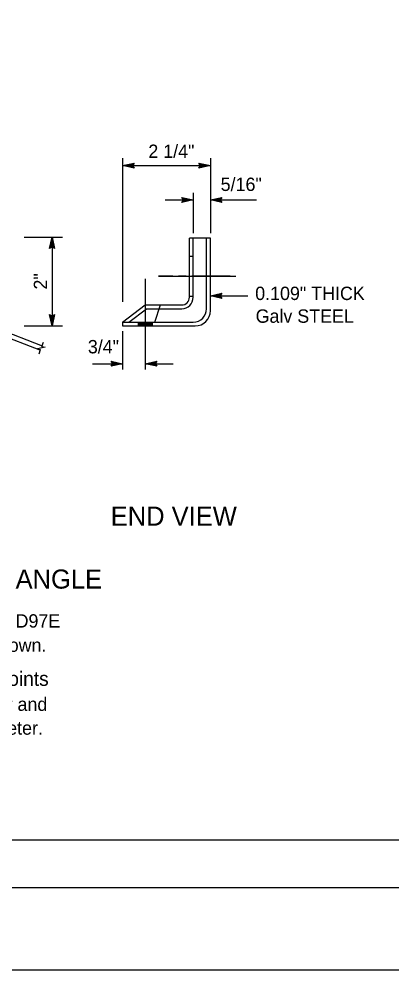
# Model space of a CAD drawing. Extents: x -894 to 866, y -472 to 714.
# Drawn here: x 96 to 291.5, y -472.4 to 25.9 of the extents above; entities that cross this region are included whole.
import ezdxf

# ---------------------------------------------------------------- set-up
doc = ezdxf.new("R2010")
doc.units = 0
for name, color, linetype in [('56 Stage 3 Anno', 7, 'Continuous'), ('57 Undefined', 7, 'Continuous'), ('60 Nongeo Data', 7, 'Continuous'), ('border_PLOTTING-ELEMENTS', 7, 'Continuous'), ('border_rw_22x34_Cut_Lines', 7, 'Continuous'), ('border_SHEET', 7, 'Continuous')]:
    doc.layers.add(name, color=color, linetype=linetype)

msp = doc.modelspace()

# ---------------------------------------------------------------- linework, layer by layer
at = {"layer": '56 Stage 3 Anno'}
for p, q in [((150.32, -47.02), (150.32, -122.31)), ((150.32, -50.96), (156.32, -49.63)), ((156.32, -49.63), (155.52, -50.96)), ((156.32, -49.63), (156.32, -49.63)), ((191.12, -50.96), (190.32, -49.62)), ((190.32, -49.62), (190.32, -49.62)), ((190.32, -49.62), (196.32, -50.96)), ((196.32, -47.02), (196.32, -86.41)), ((150.32, -50.96), (196.32, -50.96)), ((156.32, -52.3), (150.32, -50.96)), ((150.32, -50.96), (150.32, -50.96)), ((156.1, -51.95), (151.7, -50.96)), ((151.71, -50.96), (156.08, -49.99)), ((153.08, -50.96), (155.91, -50.34)), ((155.87, -51.59), (153.08, -50.96)), ((154.46, -50.97), (155.67, -50.7)), ((155.69, -51.24), (154.46, -50.97)), ((155.52, -50.96), (156.32, -52.3)), ((156.32, -52.3), (156.32, -52.3)), ((196.32, -50.96), (190.32, -52.29)), ((190.32, -52.29), (191.12, -50.96)), ((190.32, -52.29), (190.32, -52.29)), ((190.53, -49.98), (194.94, -50.96)), ((194.93, -50.97), (190.55, -51.93)), ((193.56, -50.96), (190.73, -51.59)), ((190.77, -50.34), (193.56, -50.96)), ((190.95, -50.68), (192.17, -50.96)), ((192.17, -50.96), (190.97, -51.23)), ((196.32, -50.96), (196.32, -50.96)), ((172.57, -68.96), (187.32, -68.96)), ((182.09, -68.93), (181.29, -67.59)), ((181.29, -67.59), (181.29, -67.59)), ((181.29, -67.59), (187.29, -68.93)), ((187.29, -68.93), (181.29, -70.26)), ((181.29, -70.26), (182.09, -68.93)), ((181.51, -67.95), (185.91, -68.93)), ((185.9, -68.94), (181.53, -69.9)), ((184.53, -68.93), (181.7, -69.56)), ((181.74, -68.31), (184.53, -68.93)), ((181.92, -68.66), (183.15, -68.93)), ((183.15, -68.93), (181.94, -69.2)), ((187.29, -68.93), (187.29, -68.93)), ((187.32, -65.28), (187.32, -86.41)), ((196.32, -68.96), (202.32, -67.63)), ((202.32, -70.3), (196.32, -68.96)), ((196.32, -68.96), (196.32, -68.96)), ((196.32, -68.96), (220.47, -68.96)), ((202.1, -69.95), (197.7, -68.96)), ((197.71, -68.96), (202.08, -67.99)), ((199.08, -68.96), (201.91, -68.34)), ((201.87, -69.59), (199.08, -68.96)), ((200.46, -68.97), (201.67, -68.7)), ((201.69, -69.24), (200.46, -68.97)), ((202.32, -67.63), (201.52, -68.96)), ((201.52, -68.96), (202.32, -70.3)), ((202.32, -67.63), (202.32, -67.63)), ((181.29, -70.26), (181.29, -70.26)), ((202.32, -70.3), (202.32, -70.3)), ((98.64, -88.39), (118.85, -88.39)), ((112, -94.39), (113.34, -88.39)), ((113.34, -88.39), (113.34, -134.96)), ((113.34, -88.39), (113.34, -88.39)), ((113.34, -88.39), (114.67, -94.39)), ((113.34, -93.59), (112, -94.39)), ((112, -94.39), (112, -94.39)), ((112.36, -94.17), (113.34, -89.77)), ((112.72, -93.94), (113.34, -91.15)), ((113.06, -93.77), (113.34, -92.54)), ((113.34, -91.15), (113.97, -93.98)), ((113.34, -92.54), (113.61, -93.74)), ((114.67, -94.39), (113.34, -93.59)), ((113.35, -89.78), (114.31, -94.16)), ((114.67, -94.39), (114.67, -94.39)), ((196.32, -119.18), (202.32, -117.85)), ((196.32, -119.18), (215.88, -119.18)), ((202.32, -120.52), (196.32, -119.18)), ((196.32, -119.18), (196.32, -119.18)), ((202.1, -120.17), (197.7, -119.18)), ((197.71, -119.18), (202.08, -118.21)), ((199.08, -119.19), (201.91, -118.56)), ((201.87, -119.81), (199.08, -119.19)), ((200.46, -119.19), (201.67, -118.92)), ((201.69, -119.46), (200.46, -119.19)), ((202.32, -117.85), (201.52, -119.18)), ((201.52, -119.18), (202.32, -120.52)), ((202.32, -117.85), (202.32, -117.85)), ((202.32, -120.52), (202.32, -120.52)), ((113.34, -134.96), (112.01, -128.96)), ((112.01, -128.96), (112.01, -128.96)), ((112.01, -128.96), (113.34, -129.76)), ((113.34, -133.57), (112.37, -129.2)), ((113.34, -132.2), (112.72, -129.37)), ((113.34, -129.76), (114.68, -128.96)), ((114.68, -128.96), (113.34, -134.96)), ((114.33, -129.18), (113.34, -133.58)), ((113.97, -129.41), (113.34, -132.2)), ((114.68, -128.96), (114.68, -128.96)), ((113.34, -130.82), (113.08, -129.61)), ((113.62, -129.59), (113.34, -130.82)), ((98.64, -134.96), (118.85, -134.96)), ((113.34, -134.96), (113.34, -134.96)), ((150.32, -137.74), (150.32, -157.82)), ((145.12, -154.78), (144.32, -153.44)), ((144.32, -153.44), (144.32, -153.44)), ((144.32, -153.44), (150.32, -154.78)), ((144.53, -153.8), (148.94, -154.78)), ((144.77, -154.16), (147.56, -154.78)), ((162.21, -154.78), (168.21, -153.45)), ((163.6, -154.78), (167.98, -153.81)), ((164.97, -154.78), (167.8, -154.16)), ((168.21, -153.45), (167.41, -154.78)), ((168.21, -153.45), (168.21, -153.45)), ((134.58, -154.78), (150.32, -154.78)), ((150.32, -154.78), (144.32, -156.11)), ((144.32, -156.11), (145.12, -154.78)), ((144.32, -156.11), (144.32, -156.11)), ((148.93, -154.79), (144.55, -155.75)), ((147.56, -154.78), (144.73, -155.41)), ((144.95, -154.5), (146.17, -154.78)), ((146.17, -154.78), (144.97, -155.05)), ((150.32, -154.78), (150.32, -154.78)), ((168.21, -156.12), (162.21, -154.78)), ((162.21, -154.78), (162.21, -154.78)), ((162.21, -154.78), (176.78, -154.78)), ((167.99, -155.77), (163.59, -154.78)), ((167.76, -155.41), (164.97, -154.78)), ((166.36, -154.78), (167.56, -154.52)), ((167.58, -155.06), (166.36, -154.78)), ((167.41, -154.78), (168.21, -156.12)), ((168.21, -156.12), (168.21, -156.12))]:
    msp.add_line(p, q, dxfattribs=at)
at = {"layer": '60 Nongeo Data'}
for p, q in [((196.32, -88.96), (185.32, -88.96)), ((185.32, -119.96), (185.32, -88.96)), ((187.32, -119.96), (187.32, -88.96)), ((194.32, -125.96), (194.32, -88.96)), ((196.32, -126.96), (196.32, -88.96)), ((185.32, -98.35), (187.32, -98.35)), ((169.19, -108.84), (209.63, -108.84)), ((162.21, -110.35), (162.21, -157.82)), ((185.32, -119.4), (187.32, -119.4)), ((150.32, -132.96), (162.21, -123.96)), ((162.21, -123.96), (181.32, -123.96)), ((167.13, -132.96), (170.11, -123.96)), ((153.63, -132.96), (162.88, -125.96)), ((162.88, -125.96), (181.32, -125.96)), ((150.32, -132.96), (187.32, -132.96)), ((150.32, -132.96), (150.32, -134.96)), ((158.71, -134.96), (158.71, -132.97)), ((158.71, -132.97), (165.71, -132.97)), ((158.71, -133.43), (165.71, -133.43)), ((158.71, -133.93), (165.71, -133.93)), ((158.71, -134.43), (165.71, -134.43)), ((165.71, -132.97), (165.71, -134.96)), ((81.82, -137.85), (107.2, -147.71)), ((82.72, -135.52), (108.06, -145.36)), ((150.32, -134.96), (188.32, -134.96)), ((158.71, -134.96), (165.71, -134.96)), ((107.94, -145.68), (108.77, -143.41)), ((106.51, -149.61), (107.34, -147.34))]:
    msp.add_line(p, q, dxfattribs=at)
for points in [[(176.63, -108.84), (169.19, -108.84)], [(183.63, -108.84), (179.63, -108.84)], [(206.63, -108.84), (186.63, -108.84)], [(162.21, -113.35), (162.21, -133.35)], [(162.21, -136.35), (162.21, -140.35)], [(162.21, -143.35), (162.21, -157.82)], [(107.94, -145.68), (109.67, -146.08), (105.61, -146.94), (107.34, -147.34)]]:
    msp.add_lwpolyline(points, dxfattribs=at)
for centre, radius in [((181.32, -119.96), 4), ((181.32, -119.96), 6), ((187.32, -125.96), 7), ((188.32, -126.96), 8)]:
    msp.add_arc(centre, radius, 270, 0, dxfattribs=at)
at = {"layer": 'border_PLOTTING-ELEMENTS'}
for points in [[(-894.04, -472.44), (865.96, -472.44), (865.96, 713.56), (-894.04, 713.56)], [(-864.04, 670.56), (835.96, 670.56), (835.96, -429.44), (-864.04, -429.44)]]:
    msp.add_lwpolyline(points, close=True, dxfattribs=at)
at = {"layer": 'border_rw_22x34_Cut_Lines'}
msp.add_lwpolyline([(-864.04, 670.56), (835.96, 670.56), (835.96, -429.44), (-864.04, -429.44)], close=True, dxfattribs=at)
at = {"layer": 'border_SHEET'}
msp.add_line((810.96, -404.44), (-814.04, -404.44), dxfattribs=at)

# ---------------------------------------------------------------- texts
at = {"layer": '57 Undefined'}
for s, height, p in [('2 1/4"', 7, (163.79, -46.93)), ('5/16"', 7, (201.7, -64.25)), ('0.109" THICK', 7, (219.81, -121.39)), ('Galv STEEL', 7, (220.03, -133.31)), ('3/4"', 7, (132.08, -149.33)), ('END VIEW', 10, (144.06, -239.62)), ('DIE-FORMED ANGLE', 10, (5.8, -272.6)), ('See tables on Standard Plans D97E', 7, (-32.25, -293.03)), (' and D97G for width, W=12" shown.', 7, (-38.38, -305.73)), ('Alternate only for standard joints ', 7.5, (-32.28, -323.55)), ('on pipes through 72" diameter and', 7, (-32.49, -336.68)), ('downdrains through 24" diameter.', 7, (-31.65, -349.16))]:
    msp.add_text(s, height=height, dxfattribs=at).set_placement(p)
msp.add_text('2"', height=7, rotation=90, dxfattribs=at).set_placement((110.73, -115.9))

doc.saveas('drawing.dxf')
